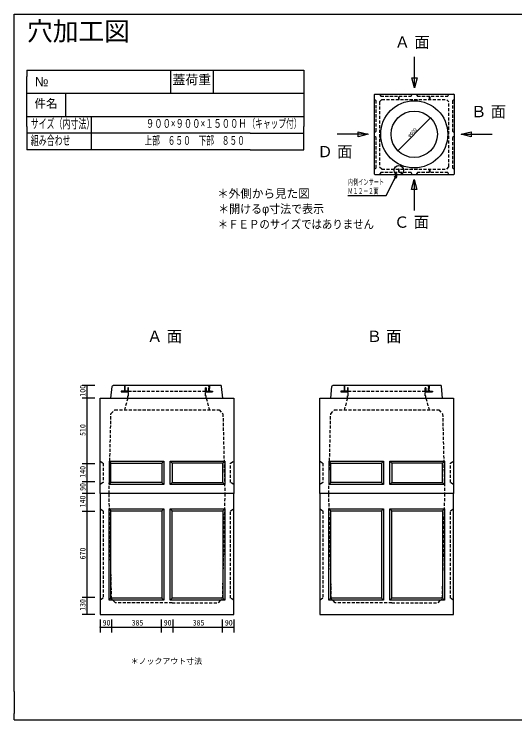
# Model space of a CAD drawing. Units: millimetres, scale not verified. Extents: x -3704 to 3796, y -2790 to 2696.
# Drawn here: x -3704 to 189, y -2790 to 2696 of the extents above; entities that cross this region are included whole.
import ezdxf
from ezdxf.enums import TextEntityAlignment as Align

# ---------------------------------------------------------------- set-up
doc = ezdxf.new("R2010")
doc.units = ezdxf.units.MM
doc.header["$LTSCALE"] = 20
doc.linetypes.add('DASHED1', pattern=[1.8, 1.2, -0.6])
doc.layers.add('0-0_レイヤ_1', color=7, linetype='Continuous')
doc.layers.add('0-9_レイヤ10', color=7, linetype='Continuous')
doc.styles.add('HG丸ｺﾞｼｯｸM-PRO', font='')
doc.styles.add('図脳フォント', font='')
doc.styles.add('ＭＳ ゴシック', font='')
doc.styles.get('HG丸ｺﾞｼｯｸM-PRO').set_extended_font_data('HG丸ｺﾞｼｯｸM-PRO')
doc.styles.get('図脳フォント').set_extended_font_data('図脳フォント')
doc.styles.get('ＭＳ ゴシック').set_extended_font_data('MS Gothic')

msp = doc.modelspace()

# ---------------------------------------------------------------- hatches: boundary and pattern name
at = {"layer": '0-0_レイヤ_1'}
for points in [[(-460.35, 1889.16, 1), (-472.35, 1889.16, 1)], [(-714.9, 1634.6, 1), (-726.9, 1634.6, 1)]]:
    msp.add_hatch(color=256, dxfattribs=at).paths.add_polyline_path(points)
at = {"layer": '0-9_レイヤ10'}
for points in [[(-3130.12, -190, 1), (-3142.12, -190, 1)], [(-3130.12, -290, 1), (-3142.12, -290, 1)], [(-3130.12, -800, 1), (-3142.12, -800, 1)], [(-3130.12, -940, 1), (-3142.12, -940, 1)], [(-3130.12, -1030, 1), (-3142.12, -1030, 1)], [(-3130.12, -1170, 1), (-3142.12, -1170, 1)], [(-3130.12, -1840, 1), (-3142.12, -1840, 1)], [(-3130.12, -1970, 1), (-3142.12, -1970, 1)], [(-3030.12, -2070, 1), (-3042.12, -2070, 1)], [(-2940.12, -2070, 1), (-2952.12, -2070, 1)], [(-2555.12, -2070, 1), (-2567.12, -2070, 1)], [(-2465.12, -2070, 1), (-2477.12, -2070, 1)], [(-2080.12, -2070, 1), (-2092.12, -2070, 1)], [(-1990.12, -2070, 1), (-2002.12, -2070, 1)]]:
    msp.add_hatch(color=256, dxfattribs=at).paths.add_polyline_path(points)

# ---------------------------------------------------------------- linework, layer by layer
at = {"layer": '0-0_レイヤ_1'}
for p, q in [((-3704.12, -2568.82), (-3704.12, 2646.47)), ((-590.77, 2123.88), (-590.77, 2363.88)), ((-3604.12, 2261.49), (-1868.91, 2261.49)), ((-3604.12, 2261.49), (-3604.12, 2211.49)), ((-2157.31, 2261.49), (-2157.31, 2131.49)), ((-1868.91, 2261.49), (-1451.85, 2261.49)), ((-1451.85, 2261.49), (-1451.85, 2211.49)), ((-3604.12, 1821.49), (-3604.12, 2211.49)), ((-1451.85, 2211.49), (-1451.85, 1821.49)), ((-2157.31, 2131.49), (-2157.31, 2081.49)), ((-3604.12, 2081.49), (-1451.85, 2081.49)), ((-3305.48, 2081.49), (-3305.48, 1901.49)), ((-899.63, 2073.88), (-287.63, 2073.88)), ((-717.23, 2052.88), (-710.03, 2052.88)), ((-477.23, 2052.88), (-470.03, 2052.88)), ((-281.63, 2067.88), (-287.63, 2073.88)), ((-281.63, 1455.88), (-281.63, 2067.88)), ((-3102.8, 1641.49), (-3102.8, 1901.49)), ((-466.35, 1889.16), (-720.9, 1634.6)), ((-3604.12, 1821.49), (-3604.12, 1641.49)), ((-1451.85, 1641.49), (-1451.85, 1821.49)), ((-1868.91, 1771.49), (-3604.12, 1771.49)), ((-1868.91, 1771.49), (-1451.85, 1771.49)), ((-952.77, 1761.88), (-1192.77, 1761.88)), ((-228.77, 1761.88), (11.23, 1761.88)), ((-1868.91, 1641.49), (-3604.12, 1641.49)), ((-1868.91, 1641.49), (-1451.85, 1641.49)), ((-477.23, 1491.88), (-470.03, 1491.88)), ((-810.98, 1285.73), (-728.47, 1449.88)), ((-728.01, 1449.88), (-752.49, 1402.09)), ((-287.63, 1449.88), (-281.63, 1455.88)), ((-593.63, 1410.54), (-593.63, 1170.54)), ((-1110.58, 1285.73), (-810.98, 1285.73)), ((-2951.12, -290), (-2941.12, -197.5)), ((-2098.62, -190), (-2933.62, -190)), ((-2846.12, -190), (-2846.12, -235)), ((-2841.12, -190), (-2846.12, -190)), ((-2846.12, -192), (-2841.12, -192)), ((-2846.12, -194), (-2841.12, -194)), ((-2846.12, -196), (-2841.12, -196)), ((-2846.12, -198), (-2841.12, -198)), ((-2846.12, -200), (-2841.12, -200)), ((-2846.12, -202), (-2841.12, -202)), ((-2846.12, -204), (-2841.12, -204)), ((-2846.12, -206), (-2841.12, -206)), ((-2846.12, -208), (-2841.12, -208)), ((-2846.12, -210), (-2841.12, -210)), ((-2846.12, -212), (-2841.12, -212)), ((-2846.12, -214), (-2841.12, -214)), ((-2846.12, -216), (-2841.12, -216)), ((-2846.12, -218), (-2841.12, -218)), ((-2841.12, -235), (-2841.12, -190)), ((-2821.12, -210), (-2816.12, -210)), ((-2821.12, -210), (-2821.12, -240)), ((-2816.12, -210), (-2821.12, -210)), ((-2821.12, -212), (-2816.12, -212)), ((-2821.12, -214), (-2816.12, -214)), ((-2821.12, -216), (-2816.12, -216)), ((-2821.12, -218), (-2816.12, -218)), ((-2816.12, -240), (-2816.12, -210)), ((-2216.12, -210), (-2216.12, -235)), ((-2211.12, -210), (-2216.12, -210)), ((-2216.12, -212), (-2211.12, -212)), ((-2216.12, -214), (-2211.12, -214)), ((-2216.12, -216), (-2211.12, -216)), ((-2216.12, -218), (-2211.12, -218)), ((-2211.12, -235), (-2211.12, -210)), ((-2191.12, -190), (-2191.12, -235)), ((-2186.12, -190), (-2191.12, -190)), ((-2191.12, -192), (-2186.12, -192)), ((-2191.12, -194), (-2186.12, -194)), ((-2191.12, -196), (-2186.12, -196)), ((-2191.12, -198), (-2186.12, -198)), ((-2191.12, -200), (-2186.12, -200)), ((-2191.12, -202), (-2186.12, -202)), ((-2191.12, -204), (-2186.12, -204)), ((-2191.12, -206), (-2186.12, -206)), ((-2191.12, -208), (-2186.12, -208)), ((-2191.12, -210), (-2186.12, -210)), ((-2191.12, -212), (-2186.12, -212)), ((-2191.12, -214), (-2186.12, -214)), ((-2191.12, -216), (-2186.12, -216)), ((-2191.12, -218), (-2186.12, -218)), ((-2186.12, -235), (-2186.12, -190)), ((-2081.12, -290), (-2091.12, -197.5)), ((-1243.12, -290), (-1233.12, -197.5)), ((-390.62, -190), (-1225.62, -190)), ((-1138.12, -190), (-1138.12, -235)), ((-1133.12, -190), (-1138.12, -190)), ((-1138.12, -192), (-1133.12, -192)), ((-1138.12, -194), (-1133.12, -194)), ((-1138.12, -196), (-1133.12, -196)), ((-1138.12, -198), (-1133.12, -198)), ((-1138.12, -200), (-1133.12, -200)), ((-1138.12, -202), (-1133.12, -202)), ((-1138.12, -204), (-1133.12, -204)), ((-1138.12, -206), (-1133.12, -206)), ((-1138.12, -208), (-1133.12, -208)), ((-1138.12, -210), (-1133.12, -210)), ((-1138.12, -212), (-1133.12, -212)), ((-1138.12, -214), (-1133.12, -214)), ((-1138.12, -216), (-1133.12, -216)), ((-1138.12, -218), (-1133.12, -218)), ((-1133.12, -235), (-1133.12, -190)), ((-1113.12, -210), (-1108.12, -210)), ((-1113.12, -210), (-1113.12, -240)), ((-1108.12, -210), (-1113.12, -210)), ((-1113.12, -212), (-1108.12, -212)), ((-1113.12, -214), (-1108.12, -214)), ((-1113.12, -216), (-1108.12, -216)), ((-1113.12, -218), (-1108.12, -218)), ((-1108.12, -240), (-1108.12, -210)), ((-508.12, -210), (-508.12, -235)), ((-503.12, -210), (-508.12, -210)), ((-508.12, -212), (-503.12, -212)), ((-508.12, -214), (-503.12, -214)), ((-508.12, -216), (-503.12, -216)), ((-508.12, -218), (-503.12, -218)), ((-503.12, -235), (-503.12, -210)), ((-483.12, -190), (-483.12, -235)), ((-478.12, -190), (-483.12, -190)), ((-483.12, -192), (-478.12, -192)), ((-483.12, -194), (-478.12, -194)), ((-483.12, -196), (-478.12, -196)), ((-483.12, -198), (-478.12, -198)), ((-483.12, -200), (-478.12, -200)), ((-483.12, -202), (-478.12, -202)), ((-483.12, -204), (-478.12, -204)), ((-483.12, -206), (-478.12, -206)), ((-483.12, -208), (-478.12, -208)), ((-483.12, -210), (-478.12, -210)), ((-483.12, -212), (-478.12, -212)), ((-483.12, -214), (-478.12, -214)), ((-483.12, -216), (-478.12, -216)), ((-483.12, -218), (-478.12, -218)), ((-478.12, -235), (-478.12, -190)), ((-373.12, -290), (-383.12, -197.5)), ((-2871.12, -235), (-2871.12, -240)), ((-2821.12, -235), (-2871.12, -235)), ((-2871.12, -236), (-2821.12, -236)), ((-2871.12, -238), (-2821.12, -238)), ((-2871.12, -240), (-2821.12, -240)), ((-2871.12, -240), (-2821.12, -240)), ((-2846.12, -220), (-2841.12, -220)), ((-2846.12, -222), (-2841.12, -222)), ((-2846.12, -224), (-2841.12, -224)), ((-2846.12, -226), (-2841.12, -226)), ((-2846.12, -228), (-2841.12, -228)), ((-2846.12, -230), (-2841.12, -230)), ((-2846.12, -232), (-2841.12, -232)), ((-2846.12, -234), (-2841.12, -234)), ((-2821.12, -220), (-2816.12, -220)), ((-2821.12, -222), (-2816.12, -222)), ((-2821.12, -224), (-2816.12, -224)), ((-2821.12, -226), (-2816.12, -226)), ((-2821.12, -228), (-2816.12, -228)), ((-2821.12, -230), (-2816.12, -230)), ((-2821.12, -232), (-2816.12, -232)), ((-2821.12, -234), (-2816.12, -234)), ((-2821.12, -236), (-2816.12, -236)), ((-2821.12, -238), (-2816.12, -238)), ((-2821.12, -240), (-2816.12, -240)), ((-2821.12, -240), (-2816.12, -240)), ((-2216.12, -220), (-2211.12, -220)), ((-2216.12, -222), (-2211.12, -222)), ((-2216.12, -224), (-2211.12, -224)), ((-2216.12, -226), (-2211.12, -226)), ((-2216.12, -228), (-2211.12, -228)), ((-2216.12, -230), (-2211.12, -230)), ((-2216.12, -232), (-2211.12, -232)), ((-2216.12, -234), (-2211.12, -234)), ((-2216.12, -240), (-2216.12, -235)), ((-2216.12, -235), (-2161.12, -235)), ((-2216.12, -235), (-2211.12, -235)), ((-2216.12, -236), (-2161.12, -236)), ((-2216.12, -238), (-2161.12, -238)), ((-2216.12, -240), (-2161.12, -240)), ((-2161.12, -240), (-2216.12, -240)), ((-2191.12, -220), (-2186.12, -220)), ((-2191.12, -222), (-2186.12, -222)), ((-2191.12, -224), (-2186.12, -224)), ((-2191.12, -226), (-2186.12, -226)), ((-2191.12, -228), (-2186.12, -228)), ((-2191.12, -230), (-2186.12, -230)), ((-2191.12, -232), (-2186.12, -232)), ((-2191.12, -234), (-2186.12, -234)), ((-2191.12, -235), (-2186.12, -235)), ((-2161.12, -235), (-2161.12, -240)), ((-1163.12, -235), (-1163.12, -240)), ((-1113.12, -235), (-1163.12, -235)), ((-1163.12, -236), (-1113.12, -236)), ((-1163.12, -238), (-1113.12, -238)), ((-1163.12, -240), (-1113.12, -240)), ((-1163.12, -240), (-1113.12, -240)), ((-1138.12, -220), (-1133.12, -220)), ((-1138.12, -222), (-1133.12, -222)), ((-1138.12, -224), (-1133.12, -224)), ((-1138.12, -226), (-1133.12, -226)), ((-1138.12, -228), (-1133.12, -228)), ((-1138.12, -230), (-1133.12, -230)), ((-1138.12, -232), (-1133.12, -232)), ((-1138.12, -234), (-1133.12, -234)), ((-1113.12, -220), (-1108.12, -220)), ((-1113.12, -222), (-1108.12, -222)), ((-1113.12, -224), (-1108.12, -224)), ((-1113.12, -226), (-1108.12, -226)), ((-1113.12, -228), (-1108.12, -228)), ((-1113.12, -230), (-1108.12, -230)), ((-1113.12, -232), (-1108.12, -232)), ((-1113.12, -234), (-1108.12, -234)), ((-1113.12, -236), (-1108.12, -236)), ((-1113.12, -238), (-1108.12, -238)), ((-1113.12, -240), (-1108.12, -240)), ((-1113.12, -240), (-1108.12, -240)), ((-508.12, -220), (-503.12, -220)), ((-508.12, -222), (-503.12, -222)), ((-508.12, -224), (-503.12, -224)), ((-508.12, -226), (-503.12, -226)), ((-508.12, -228), (-503.12, -228)), ((-508.12, -230), (-503.12, -230)), ((-508.12, -232), (-503.12, -232)), ((-508.12, -234), (-503.12, -234)), ((-508.12, -240), (-508.12, -235)), ((-508.12, -235), (-453.12, -235)), ((-508.12, -235), (-503.12, -235)), ((-508.12, -236), (-453.12, -236)), ((-508.12, -238), (-453.12, -238)), ((-508.12, -240), (-453.12, -240)), ((-453.12, -240), (-508.12, -240)), ((-483.12, -220), (-478.12, -220)), ((-483.12, -222), (-478.12, -222)), ((-483.12, -224), (-478.12, -224)), ((-483.12, -226), (-478.12, -226)), ((-483.12, -228), (-478.12, -228)), ((-483.12, -230), (-478.12, -230)), ((-483.12, -232), (-478.12, -232)), ((-483.12, -234), (-478.12, -234)), ((-483.12, -235), (-478.12, -235)), ((-453.12, -235), (-453.12, -240)), ((-2966.12, -780), (-2966.12, -960)), ((-2966.12, -780), (-2951.12, -795)), ((-2556.12, -795), (-2541.12, -780)), ((-2476.12, -795), (-2491.12, -780)), ((-2066.12, -780), (-2081.12, -795)), ((-1258.12, -780), (-1258.12, -960)), ((-1258.12, -780), (-1243.12, -795)), ((-848.12, -795), (-833.12, -780)), ((-768.12, -795), (-783.12, -780)), ((-358.12, -780), (-373.12, -795)), ((-2541.12, -960), (-2556.12, -945)), ((-2067.25, -960), (-2081.12, -945)), ((-833.12, -960), (-848.12, -945)), ((-359.25, -960), (-373.12, -945)), ((-1996.12, -1030), (-3036.12, -1030)), ((-288.12, -1030), (-1328.12, -1030)), ((-2556.12, -1165), (-2541.12, -1150)), ((-2066.12, -1150), (-2081.12, -1165)), ((-848.12, -1165), (-833.12, -1150)), ((-358.12, -1150), (-373.12, -1165)), ((-2966.12, -1860), (-2951.12, -1845)), ((-2541.12, -1860), (-2556.12, -1845)), ((-2491.12, -1860), (-2476.12, -1845)), ((-2066.12, -1860), (-2081.12, -1845)), ((-1258.12, -1860), (-1243.12, -1845)), ((-833.12, -1860), (-848.12, -1845)), ((-783.12, -1860), (-768.12, -1845)), ((-358.12, -1860), (-373.12, -1845)), ((-3704.12, -2568.82), (-3704.12, -2740.32)), ((-3704.12, -2790.32), (-3704.12, -2740.32)), ((-3704.12, -2790.32), (-3532.94, -2790.32))]:
    msp.add_line(p, q, dxfattribs=at)
at = {"layer": '0-0_レイヤ_1', "linetype": 'DASHED1'}
for p, q in [((-845.63, 2031.88), (-341.63, 2031.88)), ((-323.63, 2013.88), (-341.63, 2031.88)), ((-332.63, 2058.88), (-323.63, 2073.88)), ((-281.63, 2031.88), (-296.63, 2022.88)), ((-2846.12, -190), (-2846.12, -235)), ((-2841.12, -190), (-2846.12, -190)), ((-2841.12, -235), (-2841.12, -190)), ((-2821.12, -210), (-2821.12, -235)), ((-2816.12, -210), (-2821.12, -210)), ((-2816.12, -270), (-2816.12, -210)), ((-2216.12, -210), (-2211.12, -210)), ((-2216.12, -270), (-2216.12, -210)), ((-2211.12, -210), (-2211.12, -235)), ((-2191.12, -190), (-2186.12, -190)), ((-2191.12, -235), (-2191.12, -190)), ((-2186.12, -190), (-2186.12, -235)), ((-1138.12, -190), (-1138.12, -235)), ((-1133.12, -190), (-1138.12, -190)), ((-1133.12, -235), (-1133.12, -190)), ((-1113.12, -210), (-1113.12, -235)), ((-1108.12, -210), (-1113.12, -210)), ((-1108.12, -270), (-1108.12, -210)), ((-508.12, -210), (-503.12, -210)), ((-508.12, -270), (-508.12, -210)), ((-503.12, -210), (-503.12, -235)), ((-483.12, -190), (-478.12, -190)), ((-483.12, -235), (-483.12, -190)), ((-478.12, -190), (-478.12, -235)), ((-2871.12, -235), (-2871.12, -240)), ((-2846.12, -235), (-2871.12, -235)), ((-2871.12, -240), (-2816.12, -240)), ((-2821.12, -235), (-2841.12, -235)), ((-2821.12, -270), (-2816.12, -270)), ((-2821.12, -290), (-2821.12, -270)), ((-2816.12, -235), (-2216.12, -235)), ((-2161.12, -240), (-2216.12, -240)), ((-2211.12, -270), (-2216.12, -270)), ((-2211.12, -235), (-2191.12, -235)), ((-2211.12, -290), (-2211.12, -270)), ((-2186.12, -235), (-2161.12, -235)), ((-2161.12, -235), (-2161.12, -240)), ((-1163.12, -235), (-1163.12, -240)), ((-1138.12, -235), (-1163.12, -235)), ((-1163.12, -240), (-1108.12, -240)), ((-1113.12, -235), (-1133.12, -235)), ((-1113.12, -270), (-1108.12, -270)), ((-1113.12, -290), (-1113.12, -270)), ((-1108.12, -235), (-508.12, -235)), ((-453.12, -240), (-508.12, -240)), ((-503.12, -270), (-508.12, -270)), ((-503.12, -235), (-483.12, -235)), ((-503.12, -290), (-503.12, -270)), ((-478.12, -235), (-453.12, -235)), ((-453.12, -235), (-453.12, -240)), ((-2821.12, -290), (-2846.12, -380)), ((-2211.12, -290), (-2186.12, -380)), ((-1113.12, -290), (-1138.12, -380)), ((-503.12, -290), (-478.12, -380)), ((-2066.12, -1030), (-2086.12, -1850)), ((-358.12, -1030), (-378.12, -1850))]:
    msp.add_line(p, q, dxfattribs=at)
at = {"layer": '0-0_レイヤ_1'}
for points in [[(-3704.12, 2646.47), (-3704.12, 2696.47), (-3532.94, 2696.47)], [(-3532.94, 2696.47), (3545.88, 2696.47), (3795.88, 2696.47)], [(-2488.3, 2261.49), (-2488.3, 2131.49), (-2488.3, 2081.49)], [(-899.63, 2073.88), (-905.63, 2067.88), (-905.63, 1455.88), (-899.63, 1449.88), (-287.63, 1449.88)], [(-717.23, 2052.88), (-717.23, 2031.88), (-710.03, 2031.88), (-710.03, 2052.88)], [(-477.23, 2052.88), (-477.23, 2031.88), (-470.03, 2031.88), (-470.03, 2052.88)], [(-3604.12, 1901.49), (-1868.91, 1901.49), (-1451.85, 1901.49)], [(-477.23, 1491.88), (-477.23, 1470.88), (-470.03, 1470.88), (-470.03, 1491.88)], [(-2941.12, -197.5), (-2939.11, -192.18), (-2933.62, -190)], [(-2091.12, -197.5), (-2093.57, -191.85), (-2098.62, -190)], [(-1233.12, -197.5), (-1231.11, -192.18), (-1225.62, -190)], [(-383.12, -197.5), (-385.57, -191.85), (-390.62, -190)], [(-2966.12, -780), (-2541.12, -780), (-2541.12, -960), (-2966.12, -960), (-2951.12, -945), (-2951.12, -795), (-2556.12, -795), (-2556.12, -945), (-2951.12, -945)], [(-2491.12, -960), (-2476.12, -945), (-2081.12, -945), (-2081.12, -795), (-2476.12, -795), (-2476.12, -945)], [(-1258.12, -780), (-833.12, -780), (-833.12, -960), (-1258.12, -960), (-1243.12, -945), (-1243.12, -795), (-848.12, -795), (-848.12, -945), (-1243.12, -945)], [(-783.12, -960), (-768.12, -945), (-373.12, -945), (-373.12, -795), (-768.12, -795), (-768.12, -945)], [(-1996.12, -1030), (-3036.12, -1030), (-3036.12, -1970), (-1996.12, -1970), (-1996.12, -1030), (-3036.12, -1030)], [(-288.12, -1030), (-1328.12, -1030), (-1328.12, -1970), (-288.12, -1970), (-288.12, -1030), (-1328.12, -1030)], [(-2966.12, -1150), (-2951.12, -1165), (-2556.12, -1165), (-2556.12, -1845), (-2951.12, -1845), (-2951.12, -1165)], [(-2491.12, -1150), (-2476.12, -1165), (-2081.12, -1165), (-2081.12, -1845), (-2476.12, -1845), (-2476.12, -1165)], [(-1258.12, -1150), (-1243.12, -1165), (-848.12, -1165), (-848.12, -1845), (-1243.12, -1845), (-1243.12, -1165)], [(-783.12, -1150), (-768.12, -1165), (-373.12, -1165), (-373.12, -1845), (-768.12, -1845), (-768.12, -1165)], [(-3532.94, -2790.32), (3545.88, -2790.32), (3795.88, -2790.32), (3795.88, -2740.32)]]:
    msp.add_lwpolyline(points, dxfattribs=at)
for points in [[(-590.77, 2123.88), (-611.47, 2201.16), (-570.06, 2201.16)], [(-952.77, 1761.88), (-1030.04, 1741.18), (-1030.04, 1782.59)], [(-228.77, 1761.88), (-151.49, 1782.59), (-151.49, 1741.18)], [(-710.03, 1491.88), (-717.23, 1491.88), (-717.23, 1470.88), (-710.03, 1470.88)], [(-728.01, 1449.88), (-734.31, 1420.55), (-748.13, 1427.63)], [(-593.63, 1410.54), (-572.92, 1333.27), (-614.33, 1333.27)], [(-3036.12, -1030), (-3036.12, -290), (-1996.12, -290), (-1996.12, -1030)], [(-1328.12, -1030), (-1328.12, -290), (-288.12, -290), (-288.12, -1030)], [(-2491.12, -960), (-2491.12, -780), (-2066.12, -780), (-2066.12, -960)], [(-783.12, -960), (-783.12, -780), (-358.12, -780), (-358.12, -960)], [(-2966.12, -1150), (-2541.12, -1150), (-2541.12, -1860), (-2966.12, -1860)], [(-2491.12, -1150), (-2066.12, -1150), (-2066.12, -1860), (-2491.12, -1860)], [(-1258.12, -1150), (-833.12, -1150), (-833.12, -1860), (-1258.12, -1860)], [(-783.12, -1150), (-358.12, -1150), (-358.12, -1860), (-783.12, -1860)]]:
    msp.add_lwpolyline(points, close=True, dxfattribs=at)
at = {"layer": '0-0_レイヤ_1', "linetype": 'DASHED1'}
for points in [[(-905.63, 1776.88), (-890.63, 1785.88), (-890.63, 2022.88), (-905.63, 2031.88)], [(-863.63, 2073.88), (-854.63, 2058.88), (-617.63, 2058.88), (-608.63, 2073.88)], [(-845.63, 2031.88), (-863.63, 2013.88), (-863.63, 1509.88), (-845.63, 1491.88), (-341.63, 1491.88), (-323.63, 1509.88), (-323.63, 2013.88)], [(-578.63, 2073.88), (-569.63, 2058.88), (-332.63, 2058.88)], [(-296.63, 2022.88), (-296.63, 1785.88), (-281.63, 1776.88)], [(-905.63, 1491.88), (-890.63, 1500.88), (-890.63, 1737.88), (-905.63, 1746.88)], [(-281.63, 1746.88), (-296.63, 1737.88), (-296.63, 1500.88), (-281.63, 1491.88)], [(-608.63, 1449.88), (-617.63, 1464.88), (-854.63, 1464.88), (-863.63, 1449.88)], [(-323.63, 1449.88), (-332.63, 1464.88), (-569.63, 1464.88), (-578.63, 1449.88)], [(-2966.12, -1030), (-2951.12, -410), (-2921.12, -380), (-2111.12, -380), (-2081.12, -410), (-2066.12, -1030)], [(-1258.12, -1030), (-1243.12, -410), (-1213.12, -380), (-403.12, -380), (-373.12, -410), (-358.12, -1030)], [(-3036.12, -780), (-3011.12, -795), (-3011.12, -945), (-3036.12, -960)], [(-1996.12, -960), (-2021.12, -945), (-2021.12, -795), (-1996.12, -780)], [(-1328.12, -780), (-1303.12, -795), (-1303.12, -945), (-1328.12, -960)], [(-288.12, -960), (-313.12, -945), (-313.12, -795), (-288.12, -780)], [(-2476.12, -1880), (-2916.12, -1880), (-2946.12, -1850), (-2966.12, -1030)], [(-768.12, -1880), (-1208.12, -1880), (-1238.12, -1850), (-1258.12, -1030)], [(-3036.12, -1150), (-3011.12, -1165), (-3011.12, -1845), (-3036.12, -1860)], [(-1996.12, -1860), (-2021.12, -1845), (-2021.12, -1165), (-1996.12, -1150)], [(-1328.12, -1150), (-1303.12, -1165), (-1303.12, -1845), (-1328.12, -1860)], [(-288.12, -1860), (-313.12, -1845), (-313.12, -1165), (-288.12, -1150)], [(-2476.12, -1880), (-2116.12, -1880), (-2086.12, -1850)], [(-768.12, -1880), (-408.12, -1880), (-378.12, -1850)]]:
    msp.add_lwpolyline(points, dxfattribs=at)
at = {"layer": '0-0_レイヤ_1'}
for centre, radius in [((-593.63, 1761.88), 261), ((-593.63, 1761.88), 180), ((-713.63, 1482.88), 36)]:
    msp.add_circle(centre, radius, dxfattribs=at)
at = {"layer": '0-9_レイヤ10'}
for p, q in [((-3076.12, -190), (-3176.12, -190)), ((-3136.12, -290), (-3136.12, -190)), ((-3076.12, -290), (-3176.12, -290)), ((-3136.12, -800), (-3136.12, -290)), ((-3076.12, -800), (-3176.12, -800)), ((-3136.12, -940), (-3136.12, -800)), ((-3076.12, -940), (-3176.12, -940)), ((-3136.12, -1030), (-3136.12, -940)), ((-3076.12, -1030), (-3176.12, -1030)), ((-3136.12, -1170), (-3136.12, -1030)), ((-3076.12, -1170), (-3176.12, -1170)), ((-3136.12, -1840), (-3136.12, -1170)), ((-3076.12, -1840), (-3176.12, -1840)), ((-3136.12, -1970), (-3136.12, -1840)), ((-3076.12, -1970), (-3176.12, -1970)), ((-3036.12, -2010), (-3036.12, -2110)), ((-2946.12, -2010), (-2946.12, -2110)), ((-2561.12, -2010), (-2561.12, -2110)), ((-2471.12, -2010), (-2471.12, -2110)), ((-2086.12, -2010), (-2086.12, -2110)), ((-1996.12, -2010), (-1996.12, -2110)), ((-3036.12, -2070), (-2946.12, -2070)), ((-2946.12, -2070), (-2561.12, -2070)), ((-2561.12, -2070), (-2471.12, -2070)), ((-2471.12, -2070), (-2086.12, -2070)), ((-2086.12, -2070), (-1996.12, -2070))]:
    msp.add_line(p, q, dxfattribs=at)

# ---------------------------------------------------------------- texts
at = {"layer": '0-0_レイヤ_1', "style": 'HG丸ｺﾞｼｯｸM-PRO'}
for s, height, p in [('穴加工図', 146.6, (-3604.12, 2446.47)), ('Ａ 面', 87.98, (-745.85, 2407.99)), ('№', 73.31, (-3542.16, 2112.23)), ('蓋荷重', 73.31, (-2473.3, 2128.47)), ('件名', 65.98, (-3546.26, 1948.04)), ('Ｂ 面', 87.98, (-152.52, 1868.1)), ('Ｄ 面', 87.98, (-1346.94, 1557.03)), ('＊外側から見た図', 65.98, (-2125.77, 1248.2)), ('Ｃ 面', 87.98, (-751.24, 1009.26)), ('Ａ 面', 87.98, (-2670.67, 121.09)), ('Ｂ 面', 87.98, (-964.65, 121.09))]:
    msp.add_text(s, height=height, dxfattribs=at).set_placement(p, align=Align.BOTTOM_LEFT)
for s, height, width, p in [('サイズ（内寸法）', 73.31, 0.6, (-3574.12, 1786.49)), ('９００×９００×１５００Ｈ', 65.98, 0.7, (-2679.46, 1793.06)), ('（キャップ付）', 65.98, 0.65, (-1890.19, 1792.7)), ('組み合わせ', 73.31, 0.6, (-3574.12, 1656.49)), ('上部\u3000６５０\u3000下部\u3000８５０', 65.98, 0.65, (-2690.79, 1660.89)), ('内側インサート', 43.99, 0.65, (-1109.23, 1355.73)), ('Ｍ１２－２面', 43.99, 0.65, (-1110.58, 1285.73)), ('＊開けるφ寸法で表示', 65.98, 0.95, (-2118.21, 1128.91)), ('＊ＦＥＰのサイズではありません', 65.98, 0.9, (-2121.35, 1009.35))]:
    msp.add_text(s, height=height, dxfattribs=dict(at, width=width)).set_placement(p, align=Align.BOTTOM_LEFT)
at = {"layer": '0-0_レイヤ_1', "style": '図脳フォント'}
msp.add_text('φ600', height=26.39, rotation=45, dxfattribs=at).set_placement((-625.45, 1730.06), align=Align.BOTTOM_LEFT)
at = {"layer": '0-9_レイヤ10', "style": 'ＭＳ ゴシック', "width": 0.85}
for s, p in [('100', (-3136.12, -277.5)), ('510', (-3136.12, -582.5)), ('140', (-3136.12, -907.5)), ('90', (-3136.12, -1010)), ('140', (-3136.12, -1137.5)), ('670', (-3136.12, -1542.5)), ('130', (-3136.12, -1942.5))]:
    msp.add_text(s, height=43.99, rotation=90, dxfattribs=at).set_placement(p, align=Align.BOTTOM_LEFT)
for s, p in [('90', (-3016.12, -2070)), ('385', (-2791.12, -2070)), ('90', (-2541.12, -2070)), ('385', (-2316.12, -2070)), ('90', (-2066.12, -2070))]:
    msp.add_text(s, height=43.99, dxfattribs=at).set_placement(p, align=Align.BOTTOM_LEFT)
at = {"layer": '0-9_レイヤ10', "style": 'HG丸ｺﾞｼｯｸM-PRO'}
msp.add_text('＊ノックアウト寸法', height=43.99, dxfattribs=at).set_placement((-2797.61, -2369.2), align=Align.BOTTOM_LEFT)

doc.saveas('drawing.dxf')
